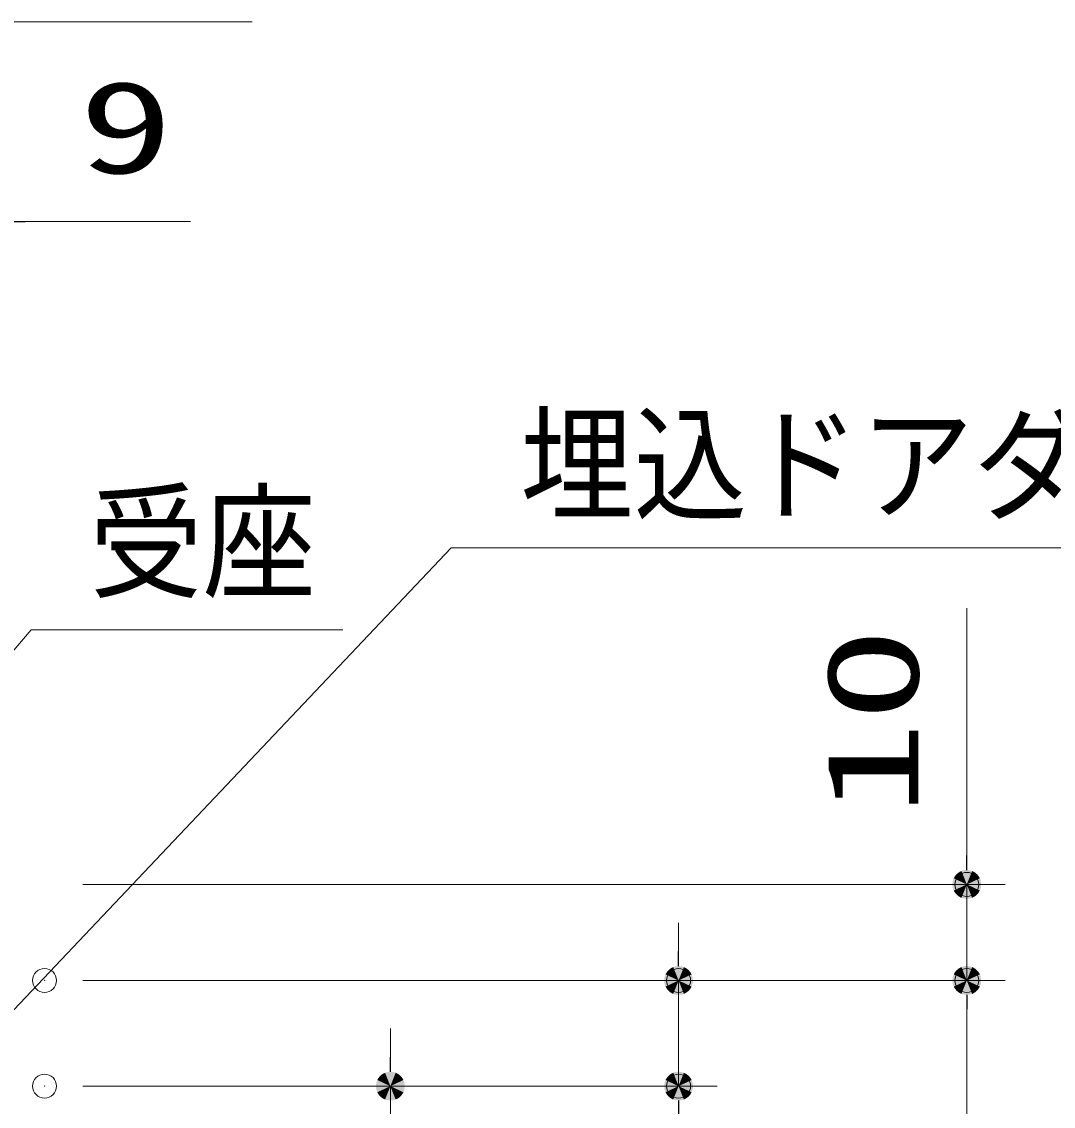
# Model space of a CAD drawing. Units: millimetres, scale not verified. Extents: x -1354 to 1306, y -607 to 607.
# Drawn here: x 80.3 to 187.7, y -107.9 to 5 of the extents above; entities that cross this region are included whole.
import ezdxf
from ezdxf.enums import TextEntityAlignment as Align

# ---------------------------------------------------------------- set-up
doc = ezdxf.new("R2010")
doc.units = ezdxf.units.MM
doc.header["$LTSCALE"] = 5
doc.header["$PDMODE"] = 32
doc.header["$PDSIZE"] = 2.5
for name, color, linetype, lineweight in [('1-1_寸法線', 3, 'Continuous', 13), ('1-4_DEFPOINTS', 7, 'Continuous', 5), ('1-5_0', 3, 'Continuous', 25)]:
    doc.layers.add(name, color=color, linetype=linetype, lineweight=lineweight)
doc.styles.add('ＭＳ ゴシック', font='')
doc.styles.get('ＭＳ ゴシック').set_extended_font_data('MS Gothic')

# ---------------------------------------------------------------- blocks, each defined once
blk = doc.blocks.new('_DOT')
at = {"layer": '1-5_0'}
blk.add_line((-2.5, 0), (-5, 0), dxfattribs=at)
for points in [[(0, 0), (-1.822, 1.711), (-1.594, 1.926)], [(0, 0), (-1.594, 1.926), (-1.34, 2.111)], [(0, 0), (-1.34, 2.111), (-1.064, 2.262)], [(0, 0), (-1.064, 2.262), (-0.773, 2.378)], [(0, 0), (-0.773, 2.378), (-0.468, 2.456)], [(0, 0), (-0.468, 2.456), (-0.157, 2.495)], [(0, 0), (-0.157, 2.495), (0.157, 2.495)], [(0, 0), (0.157, 2.495), (0.468, 2.456)], [(0, 0), (0.468, 2.456), (0.773, 2.378)], [(0, 0), (0.773, 2.378), (1.064, 2.262)], [(0, 0), (1.064, 2.262), (1.34, 2.111)], [(0, 0), (1.34, 2.111), (1.594, 1.926)], [(0, 0), (1.594, 1.926), (1.822, 1.711)], [(0, 0), (-2.5, 0), (-2.48, 0.313)], [(0, 0), (-2.48, -0.313), (-2.5, 0)], [(0, 0), (-2.48, 0.313), (-2.421, 0.622)], [(0, 0), (-2.421, -0.622), (-2.48, -0.313)], [(0, 0), (-2.421, 0.622), (-2.324, 0.92)], [(0, 0), (-2.324, -0.92), (-2.421, -0.622)], [(0, 0), (-2.324, 0.92), (-2.191, 1.204)], [(0, 0), (-2.191, -1.204), (-2.324, -0.92)], [(0, 0), (-2.191, 1.204), (-2.023, 1.469)], [(0, 0), (-2.023, -1.469), (-2.191, -1.204)], [(0, 0), (-2.023, 1.469), (-1.822, 1.711)], [(0, 0), (-1.822, -1.711), (-2.023, -1.469)], [(0, 0), (-1.594, -1.926), (-1.822, -1.711)], [(0, 0), (-1.34, -2.111), (-1.594, -1.926)], [(0, 0), (-1.064, -2.262), (-1.34, -2.111)], [(0, 0), (-0.773, -2.378), (-1.064, -2.262)], [(0, 0), (-0.468, -2.456), (-0.773, -2.378)], [(0, 0), (-0.157, -2.495), (-0.468, -2.456)], [(0, 0), (0.157, -2.495), (-0.157, -2.495)], [(0, 0), (1.822, 1.711), (2.023, 1.469)], [(0, 0), (2.023, 1.469), (2.191, 1.204)], [(0, 0), (2.191, 1.204), (2.324, 0.92)], [(0, 0), (2.324, 0.92), (2.421, 0.622)], [(0, 0), (2.421, 0.622), (2.48, 0.313)], [(0, 0), (2.48, 0.313), (2.5, 0)], [(0, 0), (0.468, -2.456), (0.157, -2.495)], [(0, 0), (0.773, -2.378), (0.468, -2.456)], [(0, 0), (1.064, -2.262), (0.773, -2.378)], [(0, 0), (1.34, -2.111), (1.064, -2.262)], [(0, 0), (1.594, -1.926), (1.34, -2.111)], [(0, 0), (1.822, -1.711), (1.594, -1.926)], [(0, 0), (2.023, -1.469), (1.822, -1.711)], [(0, 0), (2.191, -1.204), (2.023, -1.469)], [(0, 0), (2.324, -0.92), (2.191, -1.204)], [(0, 0), (2.421, -0.622), (2.324, -0.92)], [(0, 0), (2.48, -0.313), (2.421, -0.622)], [(0, 0), (2.5, 0), (2.48, -0.313)]]:
    blk.add_solid(points, dxfattribs=at)

msp = doc.modelspace()

# ---------------------------------------------------------------- linework, layer by layer
at = {"layer": '1-1_寸法線'}
for p, q in [((80.718, -15.783), (97.908, -15.783)), ((178.718, -81.783), (178.718, -56.021)), ((86.718, -84.783), (182.718, -84.783)), ((178.718, -94.783), (178.718, -84.783)), ((148.718, -91.783), (148.718, -88.783)), ((86.718, -94.783), (152.718, -94.783)), ((86.718, -94.783), (182.718, -94.783)), ((86.718, -94.783), (182.718, -94.783)), ((148.718, -94.783), (148.718, -105.783)), ((178.718, -97.783), (178.718, -100.783)), ((178.718, -258.961), (178.718, -97.783)), ((118.718, -102.783), (118.718, -99.783)), ((86.718, -105.783), (152.718, -105.783)), ((86.718, -105.783), (122.718, -105.783)), ((86.718, -105.783), (152.718, -105.783)), ((118.718, -105.783), (118.718, -109.783))]:
    msp.add_line(p, q, dxfattribs=at)
for points in [[(62.468, -15.783), (67.285, 5.031), (104.333, 5.031)], [(262.49, -49.745), (125.037, -49.745), (51.218, -127.728)], [(113.781, -58.287), (81.315, -58.287), (52.025, -92.659)]]:
    msp.add_lwpolyline(points, dxfattribs=at)
at = {"layer": '1-4_DEFPOINTS'}
for p in [(178.718, -84.783), (82.718, -94.783), (148.718, -94.783), (178.718, -94.783), (82.718, -105.783), (148.718, -105.783)]:
    msp.add_point(p, dxfattribs=at)

# ---------------------------------------------------------------- block references
at = {"layer": '1-1_寸法線', "xscale": 0.6, "yscale": 0.6}
for p, rotation in [((77.718, -15.783), 180), ((178.718, -84.783), 270), ((148.718, -94.783), 270), ((178.718, -94.783), 90), ((178.718, -94.783), 90), ((118.718, -105.783), 270), ((148.718, -105.783), 90), ((148.718, -105.783), 90)]:
    msp.add_blockref('_DOT', p, dxfattribs=dict(at, rotation=rotation))

# ---------------------------------------------------------------- texts
at = {"layer": '1-1_寸法線', "style": 'ＭＳ ゴシック'}
for s, width, p in [('9', 1.5, (86.289, -13.633)), ('埋込ドアダンパー本体', 0.9, (132.247, -48.717)), ('受座', 0.9, (87.393, -56.837))]:
    msp.add_text(s, height=9.604, dxfattribs=dict(at, width=width)).set_placement(p, align=Align.BOTTOM_LEFT)
at = {"layer": '1-1_寸法線', "style": 'ＭＳ ゴシック', "width": 1.5}
msp.add_text('10', height=9.604, rotation=90, dxfattribs=at).set_placement((176.568, -77.64), align=Align.BOTTOM_LEFT)

doc.saveas('drawing.dxf')
